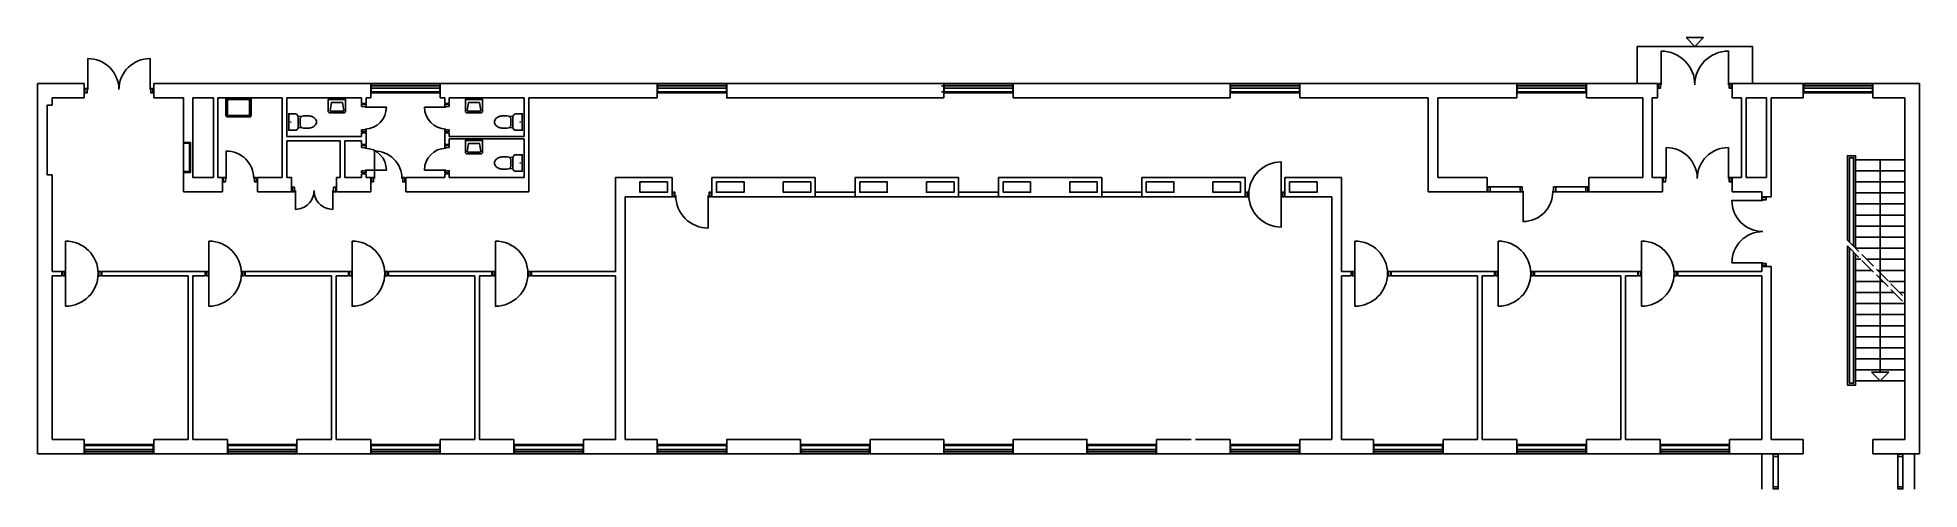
# Model space of a CAD drawing. Header units: millimetres. Extents: x -138955697 to -138909987, y 257866347 to 257877309.
import ezdxf

# ---------------------------------------------------------------- set-up
doc = ezdxf.new("R2010")
doc.units = ezdxf.units.MM
doc.header["$LTSCALE"] = 100
doc.linetypes.add('HIDDEN', pattern=[5, 4, -1])
for name, color, linetype in [('A21----', 7, 'Continuous'), ('A22--U-', 3, 'Continuous'), ('A24----', 1, 'Continuous'), ('A312---', 2, 'Continuous'), ('A314---', 1, 'Continuous'), ('A314-S-', 8, 'Continuous'), ('A321---', 1, 'Continuous'), ('A322---', 1, 'Continuous'), ('A59----', 2, 'Continuous'), ('A89--Y-', 12, 'Continuous')]:
    doc.layers.add(name, color=color, linetype=linetype)

# ---------------------------------------------------------------- blocks, each defined once
blk = doc.blocks.new('V169')
for p, q in [((-10, 110), (-1680, 110)), ((-10, 50), (-1680, 50))]:
    blk.add_line(p, q)
blk.add_lwpolyline([(-10, 0), (-10, 230), (-1680, 230), (-1680, 0)], close=True)
blk = doc.blocks.new('PIL')
for p, q in [((0, 0), (-212, -212)), ((0, 0), (212, -212)), ((-212, -212), (212, -212))]:
    blk.add_line(p, q)
blk = doc.blocks.new('V169A3')
for p, q in [((1690, 205), (0, 205)), ((1690, 55), (0, 55))]:
    blk.add_line(p, q)
blk = doc.blocks.new('D85H')
for points in [[(-830, 0), (-780, 0), (-780, 110), (-830, 110)], [(-70, 110), (-20, 110), (-20, 0), (-70, 0)]]:
    blk.add_lwpolyline(points, close=True)
blk.add_lwpolyline([(-90, 30), (-90, -640, -0.414214), (-760, 30)], format="xyb")
blk = doc.blocks.new('D71H')
for points in [[(-640, 110), (-690, 110), (-690, 0), (-640, 0)], [(-20, 0), (-70, 0), (-70, 110), (-20, 110)]]:
    blk.add_lwpolyline(points, close=True)
blk.add_lwpolyline([(-90, 28), (-90, -492, -0.41025), (-620, 28)], format="xyb")
blk = doc.blocks.new('D71V')
for p, q in [((70, 110), (20, 110)), ((20, 110), (20, 0)), ((20, 0), (70, 0)), ((70, 0), (70, 110)), ((90, 28), (90, -492)), ((640, 0), (640, 110)), ((640, 110), (690, 110)), ((690, 0), (640, 0)), ((690, 110), (690, 0))]:
    blk.add_line(p, q)
blk.add_arc((91, 37), 529, 269.8426, 359.0661)
blk = doc.blocks.new('D169D')
for points in [[(20, 110), (70, 110), (70, 0), (20, 0)], [(1670, 0), (1670, 110), (1620, 110), (1620, 0)]]:
    blk.add_lwpolyline(points, close=True)
for points in [[(845, 30, -0.414214), (90, -725), (90, 30)], [(845, 30, 0.414214), (1600, -725), (1600, 30)]]:
    blk.add_lwpolyline(points, format="xyb")
blk = doc.blocks.new('D97VH')
blk.add_lwpolyline([(90, 845), (90, -735, 1), (90, 845, 0.414214)], format="xyb")
for points in [[(20, 0), (20, 110), (70, 110), (70, 0)], [(950, 0), (950, 110), (900, 110), (900, 0)]]:
    blk.add_lwpolyline(points, close=True)
blk = doc.blocks.new('D181D')
for points in [[(20, 110), (70, 110), (70, 0), (20, 0)], [(1790, 0), (1790, 110), (1740, 110), (1740, 0)]]:
    blk.add_lwpolyline(points, close=True)
for points in [[(905, 30, -0.414214), (90, -785), (90, 30)], [(905, 30, 0.414214), (1720, -785), (1720, 30)]]:
    blk.add_lwpolyline(points, format="xyb")
blk = doc.blocks.new('HV1')
for points in [[(-179, -359, -0.414214), (-210, -328), (-210, -38), (210, -38), (210, -328, -0.414214), (179, -359)], [(-153, -321, -0.468921), (-168, -303), (-134, -115), (134, -115), (168, -303, -0.468921), (153, -321)]]:
    blk.add_lwpolyline(points, format="xyb", close=True)
blk = doc.blocks.new('TOI')
blk.add_lwpolyline([(-200, -200, 0.414214), (-125, -275), (125, -275, 0.414214), (200, -200), (200, -50), (-200, -50)], format="xyb", close=True)
blk.add_lwpolyline([(-132, -275), (-142, -375, 0.055722), (-150, -447), (-150, -500, 0.067326), (-138, -590, 0.079706), (-106, -659, 0.107125), (-54, -710, 0.140126), (0, -725, 0.140126), (54, -710, 0.107125), (106, -659, 0.079706), (138, -590, 0.067326), (150, -500), (150, -447, 0.055722), (142, -375), (132, -275)], format="xyb")
blk.add_lwpolyline([(142, -375), (94, -325), (-94, -325), (-142, -375)])
at = {"const_width": 19.8}
blk.add_lwpolyline([(-10, -97, 1), (10, -97, 1)], format="xyb", close=True, dxfattribs=at)
blk = doc.blocks.new('RENGVASK')
blk.add_line((-305, -35), (305, -35))
blk.add_lwpolyline([(300, 0, -0.414214), (305, -5), (305, -425, -0.414214), (270, -460), (-270, -460, -0.414214), (-305, -425), (-305, -5, -0.414214), (-300, 0)], format="xyb", close=True)
blk.add_lwpolyline([(260, -35, -0.414214), (270, -45), (270, -415, -0.414214), (260, -425), (-260, -425, -0.414214), (-270, -415), (-270, -45, -0.414214), (-260, -35)], format="xyb")
blk = doc.blocks.new('D97HV')
blk.add_lwpolyline([(-90, 845), (-90, -735, -1), (-90, 845, -0.414214)], format="xyb")
for points in [[(-950, 0), (-950, 110), (-900, 110), (-900, 0)], [(-20, 0), (-20, 110), (-70, 110), (-70, 0)]]:
    blk.add_lwpolyline(points, close=True)
blk = doc.blocks.new('D97H')
for points in [[(-950, 110), (-900, 110), (-900, 0), (-950, 0)], [(-20, 0), (-20, 110), (-70, 110), (-70, 0)]]:
    blk.add_lwpolyline(points, close=True)
blk.add_lwpolyline([(-90, 30), (-90, -760, -0.414214), (-880, 30)], format="xyb")

msp = doc.modelspace()

# ---------------------------------------------------------------- linework, layer by layer
at = {"layer": 'A21----'}
for p, q in [((-138955697, 257876197), (-138954567, 257876197)), ((-138955697, 257876197), (-138955697, 257867207)), ((-138954567, 257875847), (-138954567, 257876197)), ((-138952877, 257876197), (-138947607, 257876197)), ((-138952877, 257875847), (-138952877, 257876197)), ((-138947607, 257876197), (-138947607, 257875847)), ((-138945917, 257876197), (-138940647, 257876197)), ((-138945917, 257875847), (-138945917, 257876197)), ((-138940647, 257876197), (-138940647, 257875847)), ((-138925037, 257876197), (-138919767, 257876197)), ((-138925037, 257875847), (-138925037, 257876197)), ((-138919767, 257876197), (-138919767, 257875847)), ((-138918077, 257876197), (-138916347, 257876197)), ((-138918077, 257875847), (-138918077, 257876197)), ((-138916347, 257875847), (-138916347, 257876197)), ((-138914537, 257876197), (-138912807, 257876197)), ((-138914537, 257875847), (-138914537, 257876197)), ((-138912807, 257876197), (-138912807, 257875847)), ((-138911117, 257876197), (-138909987, 257876197)), ((-138911117, 257875847), (-138911117, 257876197)), ((-138909987, 257876197), (-138909987, 257867207)), ((-138955347, 257875847), (-138955347, 257875667)), ((-138955347, 257875847), (-138954567, 257875847)), ((-138952157, 257875847), (-138952877, 257875847)), ((-138951427, 257875847), (-138951927, 257875847)), ((-138949757, 257875847), (-138951317, 257875847)), ((-138947827, 257875847), (-138949647, 257875847)), ((-138947827, 257875847), (-138947827, 257875712)), ((-138947717, 257875847), (-138947717, 257875712)), ((-138947607, 257875847), (-138947717, 257875847)), ((-138945807, 257875847), (-138945917, 257875847)), ((-138945807, 257875847), (-138945807, 257875712)), ((-138945697, 257875847), (-138945697, 257875712)), ((-138921917, 257875847), (-138925037, 257875847)), ((-138919767, 257875847), (-138921687, 257875847)), ((-138916707, 257875847), (-138918077, 257875847)), ((-138916347, 257875847), (-138916477, 257875847)), ((-138914307, 257875847), (-138914537, 257875847)), ((-138913697, 257875847), (-138914197, 257875847)), ((-138912807, 257875847), (-138913587, 257875847)), ((-138910337, 257875847), (-138911117, 257875847)), ((-138910337, 257875847), (-138910337, 257867557)), ((-138955467, 257875667), (-138955467, 257873977)), ((-138955467, 257875667), (-138955347, 257875667)), ((-138955467, 257873977), (-138955347, 257873977)), ((-138955347, 257873977), (-138955347, 257871637)), ((-138955347, 257871527), (-138955347, 257867557)), ((-138954567, 257867557), (-138955347, 257867557)), ((-138954567, 257867207), (-138954567, 257867557)), ((-138952877, 257867557), (-138952877, 257867207)), ((-138952037, 257867557), (-138952877, 257867557)), ((-138951087, 257867557), (-138951927, 257867557)), ((-138951087, 257867207), (-138951087, 257867557)), ((-138949397, 257867557), (-138949397, 257867207)), ((-138948557, 257867557), (-138949397, 257867557)), ((-138947607, 257867557), (-138948447, 257867557)), ((-138947607, 257867207), (-138947607, 257867557)), ((-138945077, 257867557), (-138945917, 257867557)), ((-138945917, 257867557), (-138945917, 257867207)), ((-138944127, 257867557), (-138944967, 257867557)), ((-138944127, 257867207), (-138944127, 257867557)), ((-138941657, 257867557), (-138942437, 257867557)), ((-138942437, 257867557), (-138942437, 257867207)), ((-138940647, 257867557), (-138941427, 257867557)), ((-138940647, 257867207), (-138940647, 257867557)), ((-138933687, 257867557), (-138935477, 257867557)), ((-138935477, 257867557), (-138935477, 257867207)), ((-138933687, 257867207), (-138933687, 257867557)), ((-138927677, 257867557), (-138928517, 257867557)), ((-138928517, 257867557), (-138928517, 257867207)), ((-138926727, 257867557), (-138927567, 257867557)), ((-138926727, 257867207), (-138926727, 257867557)), ((-138924257, 257867557), (-138925037, 257867557)), ((-138925037, 257867557), (-138925037, 257867207)), ((-138923247, 257867557), (-138924027, 257867557)), ((-138923247, 257867207), (-138923247, 257867557)), ((-138921557, 257867557), (-138921557, 257867207)), ((-138920717, 257867557), (-138921557, 257867557)), ((-138919767, 257867557), (-138920607, 257867557)), ((-138919767, 257867207), (-138919767, 257867557)), ((-138918077, 257867557), (-138918077, 257867207)), ((-138917237, 257867557), (-138918077, 257867557)), ((-138916287, 257867557), (-138917127, 257867557)), ((-138916287, 257867207), (-138916287, 257867557)), ((-138913817, 257867557), (-138914597, 257867557)), ((-138914597, 257867557), (-138914597, 257867207)), ((-138914597, 257867557), (-138914597, 257867207)), ((-138913817, 257867557), (-138914597, 257867557)), ((-138912807, 257867557), (-138913587, 257867557)), ((-138912807, 257867557), (-138913587, 257867557)), ((-138912807, 257867207), (-138912807, 257867557)), ((-138912807, 257867207), (-138912807, 257867557)), ((-138911117, 257867557), (-138911117, 257867207)), ((-138910337, 257867557), (-138911117, 257867557)), ((-138955697, 257867207), (-138954567, 257867207)), ((-138954567, 257867207), (-138954567, 257867207)), ((-138952877, 257867207), (-138951087, 257867207)), ((-138951087, 257867207), (-138951087, 257867207)), ((-138949397, 257867207), (-138947607, 257867207)), ((-138947607, 257867207), (-138947607, 257867207)), ((-138945917, 257867207), (-138944127, 257867207)), ((-138944127, 257867207), (-138944127, 257867207)), ((-138942437, 257867207), (-138940647, 257867207)), ((-138940647, 257867207), (-138940647, 257867207)), ((-138935477, 257867207), (-138933687, 257867207)), ((-138933687, 257867207), (-138933687, 257867207)), ((-138928517, 257867207), (-138926727, 257867207)), ((-138926727, 257867207), (-138926727, 257867207)), ((-138925037, 257867207), (-138923247, 257867207)), ((-138923247, 257867207), (-138923247, 257867207)), ((-138921557, 257867207), (-138919767, 257867207)), ((-138919767, 257867207), (-138919767, 257867207)), ((-138918077, 257867207), (-138916287, 257867207)), ((-138916287, 257867207), (-138916287, 257867207)), ((-138914597, 257867207), (-138912807, 257867207)), ((-138914597, 257867207), (-138912807, 257867207)), ((-138911117, 257867207), (-138909987, 257867207))]:
    msp.add_line(p, q, dxfattribs=at)
at = {"layer": 'A21----', "color": 15}
for p, q in [((-138913817, 257867207), (-138913817, 257866347)), ((-138913817, 257867207), (-138913817, 257866347)), ((-138910107, 257867207), (-138910107, 257866347)), ((-138910107, 257867197), (-138910107, 257866357))]:
    msp.add_line(p, q, dxfattribs=at)
at = {"layer": 'A21----'}
for points in [[(-138933687, 257875847), (-138938957, 257875847), (-138938957, 257876197), (-138933687, 257876197)], [(-138926727, 257875847), (-138931997, 257875847), (-138931997, 257876197), (-138926727, 257876197)], [(-138937167, 257867207), (-138937167, 257867207), (-138937167, 257867557), (-138938957, 257867557), (-138938957, 257867207)], [(-138930207, 257867207), (-138930207, 257867557), (-138931997, 257867557), (-138931997, 257867207)]]:
    msp.add_lwpolyline(points, close=True, dxfattribs=at)
for points in [[(-138947717, 257875712), (-138947827, 257875712)], [(-138945697, 257875712), (-138945807, 257875712)], [(-138943877, 257875847), (-138945697, 257875847)], [(-138940647, 257875847), (-138943767, 257875847)]]:
    msp.add_lwpolyline(points, dxfattribs=at)
at = {"layer": 'A22--U-'}
for p, q in [((-138952157, 257875847), (-138952157, 257874767)), ((-138951927, 257875847), (-138951927, 257873917)), ((-138951427, 257875847), (-138951427, 257873917)), ((-138951317, 257875847), (-138951317, 257873917)), ((-138949757, 257875847), (-138949757, 257873917)), ((-138949647, 257875847), (-138949647, 257874912)), ((-138943877, 257875847), (-138943877, 257874912)), ((-138943767, 257875847), (-138943767, 257873567)), ((-138921917, 257873567), (-138921917, 257875847)), ((-138921687, 257873917), (-138921687, 257875847)), ((-138916707, 257873917), (-138916707, 257875847)), ((-138916477, 257873917), (-138916477, 257875847)), ((-138914307, 257873917), (-138914307, 257875847)), ((-138914197, 257873917), (-138914197, 257875847)), ((-138913697, 257873917), (-138913697, 257875847)), ((-138913587, 257873447), (-138913587, 257875847)), ((-138947827, 257874912), (-138949647, 257874912)), ((-138949647, 257874802), (-138949647, 257873917)), ((-138948347, 257874802), (-138949647, 257874802)), ((-138948347, 257874802), (-138948347, 257873917)), ((-138948237, 257874802), (-138948237, 257873917)), ((-138947827, 257874802), (-138948237, 257874802)), ((-138947827, 257875002), (-138947827, 257874912)), ((-138947827, 257874802), (-138947827, 257874717)), ((-138947717, 257875002), (-138947717, 257874717)), ((-138945807, 257875002), (-138945807, 257874717)), ((-138945697, 257875002), (-138945697, 257874912)), ((-138945697, 257874852), (-138945697, 257874717)), ((-138943877, 257874852), (-138945697, 257874852)), ((-138943877, 257874852), (-138943877, 257873917)), ((-138951987, 257874767), (-138952157, 257874767)), ((-138951987, 257874767), (-138951987, 257874037)), ((-138947717, 257874717), (-138947827, 257874717)), ((-138945697, 257874717), (-138945807, 257874717)), ((-138952157, 257874037), (-138952157, 257873567)), ((-138951987, 257874037), (-138952157, 257874037)), ((-138951427, 257873917), (-138951927, 257873917)), ((-138951207, 257873917), (-138951317, 257873917)), ((-138951207, 257873917), (-138951207, 257873567)), ((-138950357, 257873917), (-138950357, 257873567)), ((-138949757, 257873917), (-138950357, 257873917)), ((-138949527, 257873917), (-138949647, 257873917)), ((-138949527, 257873917), (-138949527, 257873567)), ((-138948437, 257873917), (-138948437, 257873567)), ((-138948347, 257873917), (-138948437, 257873917)), ((-138947827, 257873917), (-138948237, 257873917)), ((-138947827, 257874007), (-138947827, 257873917)), ((-138947717, 257874007), (-138947827, 257874007)), ((-138947717, 257874007), (-138947717, 257873917)), ((-138947607, 257873917), (-138947717, 257873917)), ((-138947607, 257873917), (-138947607, 257873567)), ((-138946757, 257873917), (-138946757, 257873567)), ((-138945807, 257873917), (-138946757, 257873917)), ((-138945807, 257874007), (-138945807, 257873917)), ((-138945697, 257874007), (-138945807, 257874007)), ((-138945697, 257874007), (-138945697, 257873917)), ((-138943877, 257873917), (-138945697, 257873917)), ((-138940287, 257873917), (-138941657, 257873917)), ((-138941657, 257873917), (-138941657, 257871637)), ((-138940287, 257873447), (-138940287, 257873917)), ((-138936807, 257873917), (-138939317, 257873917)), ((-138939317, 257873917), (-138939317, 257873447)), ((-138936807, 257873447), (-138936807, 257873917)), ((-138935837, 257873917), (-138935837, 257873447)), ((-138933327, 257873917), (-138935837, 257873917)), ((-138933327, 257873447), (-138933327, 257873917)), ((-138929847, 257873917), (-138932357, 257873917)), ((-138932357, 257873917), (-138932357, 257873447)), ((-138929847, 257873447), (-138929847, 257873917)), ((-138926367, 257873917), (-138928877, 257873917)), ((-138928877, 257873917), (-138928877, 257873447)), ((-138926367, 257873447), (-138926367, 257873917)), ((-138924027, 257873917), (-138925397, 257873917)), ((-138925397, 257873917), (-138925397, 257873447)), ((-138924027, 257871637), (-138924027, 257873917)), ((-138920487, 257873917), (-138921687, 257873917)), ((-138920487, 257873567), (-138920487, 257873917)), ((-138916707, 257873917), (-138918017, 257873917)), ((-138918017, 257873567), (-138918017, 257873917)), ((-138916227, 257873917), (-138916477, 257873917)), ((-138916227, 257873567), (-138916227, 257873917)), ((-138914307, 257873917), (-138914537, 257873917)), ((-138914537, 257873567), (-138914537, 257873917)), ((-138913697, 257873917), (-138914197, 257873917)), ((-138951207, 257873567), (-138952157, 257873567)), ((-138949527, 257873567), (-138950357, 257873567)), ((-138947607, 257873567), (-138948437, 257873567)), ((-138943767, 257873567), (-138946757, 257873567)), ((-138941427, 257873447), (-138940287, 257873447)), ((-138941427, 257867557), (-138941427, 257873447)), ((-138939317, 257873447), (-138936807, 257873447)), ((-138935837, 257873447), (-138933327, 257873447)), ((-138932357, 257873447), (-138929847, 257873447)), ((-138928877, 257873447), (-138926367, 257873447)), ((-138925397, 257873447), (-138924257, 257873447)), ((-138924257, 257867557), (-138924257, 257873447)), ((-138920487, 257873567), (-138921917, 257873567)), ((-138916227, 257873567), (-138918017, 257873567)), ((-138913817, 257873567), (-138914537, 257873567)), ((-138913817, 257873447), (-138913817, 257873567)), ((-138913587, 257873447), (-138913817, 257873447)), ((-138955107, 257871637), (-138955347, 257871637)), ((-138955107, 257871637), (-138955107, 257871527)), ((-138955107, 257871637), (-138955107, 257871527)), ((-138954137, 257871637), (-138954137, 257871527)), ((-138951627, 257871637), (-138954137, 257871637)), ((-138951627, 257871637), (-138951627, 257871527)), ((-138950657, 257871637), (-138950657, 257871527)), ((-138948147, 257871637), (-138950657, 257871637)), ((-138948147, 257871637), (-138948147, 257871527)), ((-138944667, 257871637), (-138947177, 257871637)), ((-138947177, 257871637), (-138947177, 257871527)), ((-138944667, 257871637), (-138944667, 257871527)), ((-138943697, 257871637), (-138943697, 257871527)), ((-138941657, 257871637), (-138943697, 257871637)), ((-138923787, 257871637), (-138924027, 257871637)), ((-138923787, 257871637), (-138923787, 257871527)), ((-138922817, 257871637), (-138922817, 257871527)), ((-138920307, 257871637), (-138922817, 257871637)), ((-138920307, 257871637), (-138920307, 257871527)), ((-138919337, 257871637), (-138919337, 257871527)), ((-138916827, 257871637), (-138919337, 257871637)), ((-138916827, 257871637), (-138916827, 257871527)), ((-138913817, 257871637), (-138915857, 257871637)), ((-138915857, 257871637), (-138915857, 257871527)), ((-138913587, 257871757), (-138913817, 257871757)), ((-138913817, 257871637), (-138913817, 257871757)), ((-138913587, 257867557), (-138913587, 257871757)), ((-138955107, 257871527), (-138955347, 257871527)), ((-138952037, 257871527), (-138954137, 257871527)), ((-138952037, 257871527), (-138952037, 257867557)), ((-138951927, 257867557), (-138951927, 257871527)), ((-138951627, 257871527), (-138951927, 257871527)), ((-138948557, 257871527), (-138950657, 257871527)), ((-138948557, 257871527), (-138948557, 257867557)), ((-138948447, 257867557), (-138948447, 257871527)), ((-138948147, 257871527), (-138948447, 257871527)), ((-138945077, 257871527), (-138947177, 257871527)), ((-138945077, 257871527), (-138945077, 257867557)), ((-138944667, 257871527), (-138944967, 257871527)), ((-138944967, 257867557), (-138944967, 257871527)), ((-138941657, 257871527), (-138943697, 257871527)), ((-138941657, 257871527), (-138941657, 257867557)), ((-138923787, 257871527), (-138924027, 257871527)), ((-138924027, 257867557), (-138924027, 257871527)), ((-138920717, 257871527), (-138922817, 257871527)), ((-138920717, 257871527), (-138920717, 257867557)), ((-138920607, 257867557), (-138920607, 257871527)), ((-138920307, 257871527), (-138920607, 257871527)), ((-138917237, 257871527), (-138919337, 257871527)), ((-138917237, 257871527), (-138917237, 257867557)), ((-138917127, 257867557), (-138917127, 257871527)), ((-138916827, 257871527), (-138917127, 257871527)), ((-138913817, 257871527), (-138915857, 257871527)), ((-138913817, 257867557), (-138913817, 257871527))]:
    msp.add_line(p, q, dxfattribs=at)
for points in [[(-138947717, 257875002), (-138947827, 257875002)], [(-138945697, 257875002), (-138945807, 257875002)], [(-138943877, 257874912), (-138945697, 257874912)]]:
    msp.add_lwpolyline(points, dxfattribs=at)
for points in [[(-138940397, 257873807), (-138940397, 257873557), (-138941067, 257873557), (-138941067, 257873807)], [(-138939207, 257873807), (-138938537, 257873807), (-138938537, 257873557), (-138939207, 257873557)], [(-138936917, 257873807), (-138936917, 257873557), (-138937587, 257873557), (-138937587, 257873807)], [(-138935727, 257873807), (-138935057, 257873807), (-138935057, 257873557), (-138935727, 257873557)], [(-138934107, 257873807), (-138934107, 257873557), (-138933437, 257873557), (-138933437, 257873807)], [(-138932247, 257873557), (-138932247, 257873807), (-138931577, 257873807), (-138931577, 257873557)], [(-138930627, 257873807), (-138930627, 257873557), (-138929957, 257873557), (-138929957, 257873807)], [(-138928767, 257873557), (-138928767, 257873807), (-138928097, 257873807), (-138928097, 257873557)], [(-138926477, 257873807), (-138926477, 257873557), (-138927147, 257873557), (-138927147, 257873807)], [(-138925287, 257873807), (-138924617, 257873807), (-138924617, 257873557), (-138925287, 257873557)]]:
    msp.add_lwpolyline(points, close=True, dxfattribs=at)
at = {"layer": 'A24----'}
for p, q in [((-138910337, 257874345), (-138911537, 257874345)), ((-138910937, 257869189), (-138910937, 257874345)), ((-138910337, 257874077), (-138911537, 257874077)), ((-138910337, 257873808), (-138911537, 257873808)), ((-138910337, 257873540), (-138911537, 257873540)), ((-138910337, 257873272), (-138911537, 257873272)), ((-138910337, 257873003), (-138911537, 257873003)), ((-138910337, 257872735), (-138911537, 257872735)), ((-138910337, 257872466), (-138911537, 257872466)), ((-138910337, 257872198), (-138911537, 257872198)), ((-138911410, 257871929), (-138911537, 257871929)), ((-138911142, 257871661), (-138911537, 257871661)), ((-138910337, 257871929), (-138911269, 257871929)), ((-138910337, 257871661), (-138911000, 257871661)), ((-138910873, 257871393), (-138911537, 257871393)), ((-138910337, 257871393), (-138910732, 257871393)), ((-138910605, 257871124), (-138911537, 257871124)), ((-138910337, 257870856), (-138911537, 257870856)), ((-138910337, 257871124), (-138910464, 257871124)), ((-138910337, 257870587), (-138911537, 257870587)), ((-138910337, 257870319), (-138911537, 257870319)), ((-138910337, 257870050), (-138911537, 257870050)), ((-138910337, 257869782), (-138911537, 257869782)), ((-138910337, 257869514), (-138911537, 257869514)), ((-138910337, 257869245), (-138911537, 257869245)), ((-138910337, 257868977), (-138911537, 257868977))]:
    msp.add_line(p, q, dxfattribs=at)
at = {"layer": 'A24----', "linetype": 'HIDDEN'}
for p, q in [((-138911737, 257872398), (-138910337, 257870998)), ((-138911737, 257872256), (-138910337, 257870856))]:
    msp.add_line(p, q, dxfattribs=at)
at = {"layer": 'A24----'}
for points in [[(-138914042, 257876197), (-138914042, 257877097), (-138916842, 257877097), (-138916842, 257876197)], [(-138911737, 257872398), (-138911737, 257874445), (-138911537, 257874445), (-138911537, 257872198)], [(-138911687, 257872348), (-138911687, 257874395), (-138911587, 257874395), (-138911587, 257872248)], [(-138911737, 257872256), (-138911737, 257868877), (-138911537, 257868877), (-138911537, 257872056)], [(-138911587, 257872106), (-138911587, 257868927), (-138911687, 257868927), (-138911687, 257872206)]]:
    msp.add_lwpolyline(points, dxfattribs=at)
at = {"layer": 'A314---'}
for points in [[(-138913537, 257867197), (-138913417, 257867197), (-138913417, 257866357), (-138913537, 257866357)], [(-138913537, 257867197), (-138913417, 257867197), (-138913417, 257866357), (-138913537, 257866357)], [(-138910387, 257867197), (-138910507, 257867197), (-138910507, 257866357), (-138910387, 257866357)], [(-138910507, 257867197), (-138910387, 257867197), (-138910387, 257866357), (-138910507, 257866357)]]:
    msp.add_lwpolyline(points, close=True, dxfattribs=at)
at = {"layer": 'A314-S-'}
for p, q in [((-138913537, 257867147), (-138913417, 257867147)), ((-138910387, 257867147), (-138910507, 257867147))]:
    msp.add_line(p, q, dxfattribs=at)
for points in [[(-138913537, 257867197), (-138913417, 257867197), (-138913417, 257866357), (-138913537, 257866357)], [(-138910387, 257867197), (-138910507, 257867197), (-138910507, 257866357), (-138910387, 257866357)]]:
    msp.add_lwpolyline(points, close=True, dxfattribs=at)
at = {"layer": 'A314-S-', "linetype": 'Continuous'}
for points in [[(-138913537, 257867147), (-138913417, 257867147), (-138913417, 257867197), (-138913537, 257867197)], [(-138910507, 257867147), (-138910387, 257867147), (-138910387, 257867197), (-138910507, 257867197)], [(-138913537, 257866357), (-138913417, 257866357), (-138913417, 257866407), (-138913537, 257866407)], [(-138910507, 257866357), (-138910387, 257866357), (-138910387, 257866407), (-138910507, 257866407)]]:
    msp.add_lwpolyline(points, close=True, dxfattribs=at)
at = {"layer": 'A321---'}
for p, q in [((-138936807, 257873557), (-138935837, 257873557)), ((-138935837, 257873447), (-138936807, 257873447)), ((-138933327, 257873557), (-138932357, 257873557)), ((-138932357, 257873447), (-138933327, 257873447)), ((-138929847, 257873557), (-138928877, 257873557)), ((-138928877, 257873447), (-138929847, 257873447))]:
    msp.add_line(p, q, dxfattribs=at)
for points in [[(-138949457, 257873677), (-138949507, 257873677), (-138949507, 257873567), (-138949457, 257873567)], [(-138948457, 257873567), (-138948507, 257873567), (-138948507, 257873677), (-138948457, 257873677)]]:
    msp.add_lwpolyline(points, close=True, dxfattribs=at)
for points in [[(-138948982, 257873597, -0.414214), (-138949437, 257873142), (-138949437, 257873597)], [(-138948982, 257873597, 0.414214), (-138948527, 257873142), (-138948527, 257873597)]]:
    msp.add_lwpolyline(points, format="xyb", dxfattribs=at)
at = {"layer": 'A322---'}
for p, q in [((-138920417, 257873567), (-138920417, 257873687)), ((-138919682, 257873567), (-138919682, 257873687)), ((-138919612, 257873567), (-138919612, 257873587)), ((-138918892, 257873567), (-138918892, 257873587)), ((-138918822, 257873567), (-138918822, 257873687)), ((-138918087, 257873567), (-138918087, 257873687))]:
    msp.add_line(p, q, dxfattribs=at)
for points in [[(-138920467, 257873687), (-138920467, 257873567), (-138919632, 257873567), (-138919632, 257873687)], [(-138918872, 257873687), (-138918872, 257873567), (-138918037, 257873567), (-138918037, 257873687)]]:
    msp.add_lwpolyline(points, close=True, dxfattribs=at)
msp.add_lwpolyline([(-138919612, 257873567), (-138919612, 257872847, 0.414214), (-138918892, 257873567, 0.414214)], format="xyb", dxfattribs=at)
at = {"layer": 'A89--Y-'}
msp.add_lwpolyline([(-138952007, 257874747), (-138952157, 257874747), (-138952157, 257874057), (-138952007, 257874057)], close=True, dxfattribs=at)

# ---------------------------------------------------------------- block references
at = {"layer": 'A24----', "rotation": 180}
for p in [(-138915442, 257877097), (-138910937, 257868977)]:
    msp.add_blockref('PIL', p, dxfattribs=at)
at = {"layer": 'A312---', "rotation": 180}
msp.add_blockref('D181D', (-138914537, 257876197), dxfattribs=at)
at = {"layer": 'A314---', "rotation": 180}
for p in [(-138945917, 257876197), (-138938957, 257876197), (-138932053, 257876197), (-138931997, 257876197), (-138925037, 257876197), (-138918077, 257876197), (-138911117, 257876197)]:
    msp.add_blockref('V169A3', p, dxfattribs=at)
at = {"layer": 'A314---'}
for p in [(-138954567, 257867207), (-138951087, 257867207), (-138947607, 257867207), (-138944127, 257867207), (-138940647, 257867207), (-138937167, 257867207), (-138933687, 257867207), (-138930207, 257867207), (-138926727, 257867207), (-138923247, 257867207), (-138919767, 257867207), (-138916287, 257867207)]:
    msp.add_blockref('V169A3', p, dxfattribs=at)
at = {"layer": 'A314-S-', "rotation": 180}
for p in [(-138947607, 257876197), (-138940647, 257876197), (-138933687, 257876197), (-138926727, 257876197), (-138919767, 257876197), (-138912807, 257876197)]:
    msp.add_blockref('V169', p, dxfattribs=at)
at = {"layer": 'A314-S-'}
for p in [(-138952877, 257867207), (-138949397, 257867207), (-138945917, 257867207), (-138942437, 257867207), (-138938957, 257867207), (-138935477, 257867207), (-138931997, 257867207), (-138928517, 257867207), (-138925037, 257867207), (-138921557, 257867207), (-138918077, 257867207), (-138914597, 257867207)]:
    msp.add_blockref('V169', p, dxfattribs=at)
at = {"layer": 'A321---'}
for name, p, rotation in [('D169D', (-138952877, 257876077), 180), ('D71H', (-138947717, 257875712), 90), ('D71V', (-138945807, 257875712), 270), ('D85H', (-138951207, 257873917), 180), ('D71V', (-138947717, 257874007), 90), ('D85H', (-138947607, 257873917), 180), ('D71H', (-138945807, 257874007), 270), ('D169D', (-138914537, 257873917), 180), ('D97H', (-138939317, 257873447), 2.4649e-12), ('D169D', (-138913817, 257873447), 270)]:
    msp.add_blockref(name, p, dxfattribs=dict(at, rotation=rotation))
for name, p in [('D97HV', (-138925397, 257873447)), ('D97VH', (-138955107, 257871527)), ('D97VH', (-138951627, 257871527)), ('D97VH', (-138948147, 257871527)), ('D97VH', (-138944667, 257871527)), ('D97VH', (-138923787, 257871527)), ('D97VH', (-138920307, 257871527)), ('D97VH', (-138916827, 257871527))]:
    msp.add_blockref(name, p, dxfattribs=at)
at = {"layer": 'A59----'}
for name, p in [('RENGVASK', (-138950817, 257875847)), ('HV1', (-138948427, 257875847)), ('HV1', (-138945097, 257875847)), ('HV1', (-138945097, 257874852))]:
    msp.add_blockref(name, p, dxfattribs=at)
for p, rotation in [((-138949647, 257875262), 90), ((-138943877, 257875262), 270), ((-138943877, 257874267), 270)]:
    msp.add_blockref('TOI', p, dxfattribs=dict(at, rotation=rotation))

doc.saveas('drawing.dxf')
